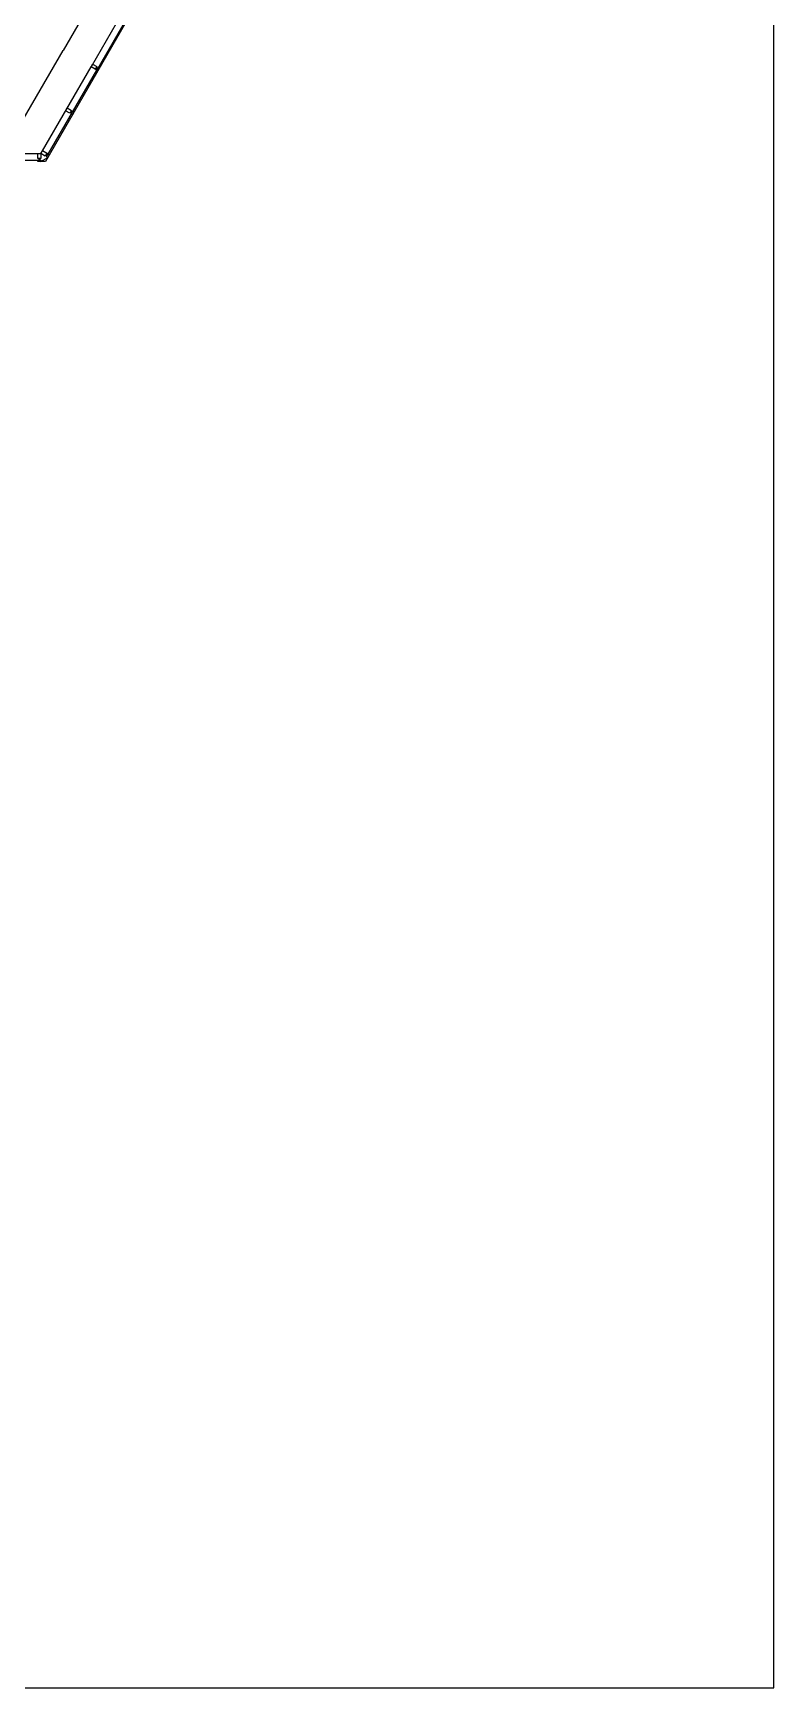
# Model space of a CAD drawing. Extents: x 11182 to 734459, y -1391328 to 152085.
# Drawn here: x 604883 to 619216, y -875369 to -843346 of the extents above; entities that cross this region are included whole.
import ezdxf

# ---------------------------------------------------------------- set-up
doc = ezdxf.new("R2010")
doc.units = 0
doc.header["$LTSCALE"] = 500
doc.header["$MEASUREMENT"] = 0
doc.layers.add('0_Defpoints', color=106, linetype='CONTINUOUS', plot=False)
doc.layers.add('1_Wall_Exist', color=251, linetype='CONTINUOUS')

msp = doc.modelspace()

# ---------------------------------------------------------------- linework, layer by layer
at = {"layer": '0_Defpoints'}
msp.add_lwpolyline([(517676, -809666), (517676, -875369), (619216, -875369), (619216, -809666)], close=True, dxfattribs=at)
at = {"layer": '1_Wall_Exist'}
for p, q in [((609346, -838514), (605123, -845828)), ((609088, -838657), (606004, -843998)), ((608296, -838777), (605462, -843685)), ((609198, -838721), (606114, -844062)), ((604578, -845216), (605462, -843685)), ((604578, -845217), (605462, -843685)), ((605065, -845624), (606004, -843998)), ((605175, -845687), (606114, -844062)), ((606004, -843998), (606035, -843944)), ((606114, -844062), (606004, -843998)), ((606086, -844045), (606004, -843998)), ((606035, -843944), (606117, -843992)), ((606117, -843992), (606086, -844045)), ((606098, -844025), (606126, -844041)), ((606105, -844012), (606133, -844028)), ((606114, -844062), (606145, -844008)), ((606136, -844074), (606114, -844062)), ((606167, -844020), (606136, -844074)), ((606145, -844008), (606167, -844020)), ((605512, -844849), (605543, -844795)), ((605595, -844897), (605512, -844849)), ((605543, -844795), (605626, -844843)), ((605626, -844843), (605595, -844897)), ((605606, -844876), (605634, -844892)), ((605614, -844863), (605642, -844879)), ((605623, -844913), (605654, -844859)), ((605644, -844925), (605623, -844913)), ((605675, -844872), (605644, -844925)), ((605654, -844859), (605675, -844872)), ((604670, -845676), (604972, -845676)), ((604972, -845771), (604972, -845676)), ((604972, -845676), (605034, -845676)), ((605034, -845677), (605065, -845624)), ((605034, -845676), (605034, -845771)), ((605116, -845725), (605034, -845677)), ((605175, -845687), (605065, -845624)), ((605065, -845624), (605147, -845671)), ((605147, -845671), (605116, -845725)), ((605128, -845704), (605156, -845721)), ((605136, -845691), (605164, -845708)), ((605144, -845741), (605175, -845687)), ((605175, -845687), (605197, -845700)), ((604634, -845803), (605034, -845803)), ((605034, -845771), (604972, -845771)), ((604972, -845828), (604972, -845803)), ((604972, -845803), (605034, -845803)), ((605123, -845828), (604972, -845828)), ((604996, -845771), (604996, -845803)), ((605011, -845771), (605011, -845803)), ((605034, -845828), (605166, -845754)), ((605034, -845803), (605034, -845828)), ((605166, -845754), (605144, -845741))]:
    msp.add_line(p, q, dxfattribs=at)

doc.saveas('drawing.dxf')
